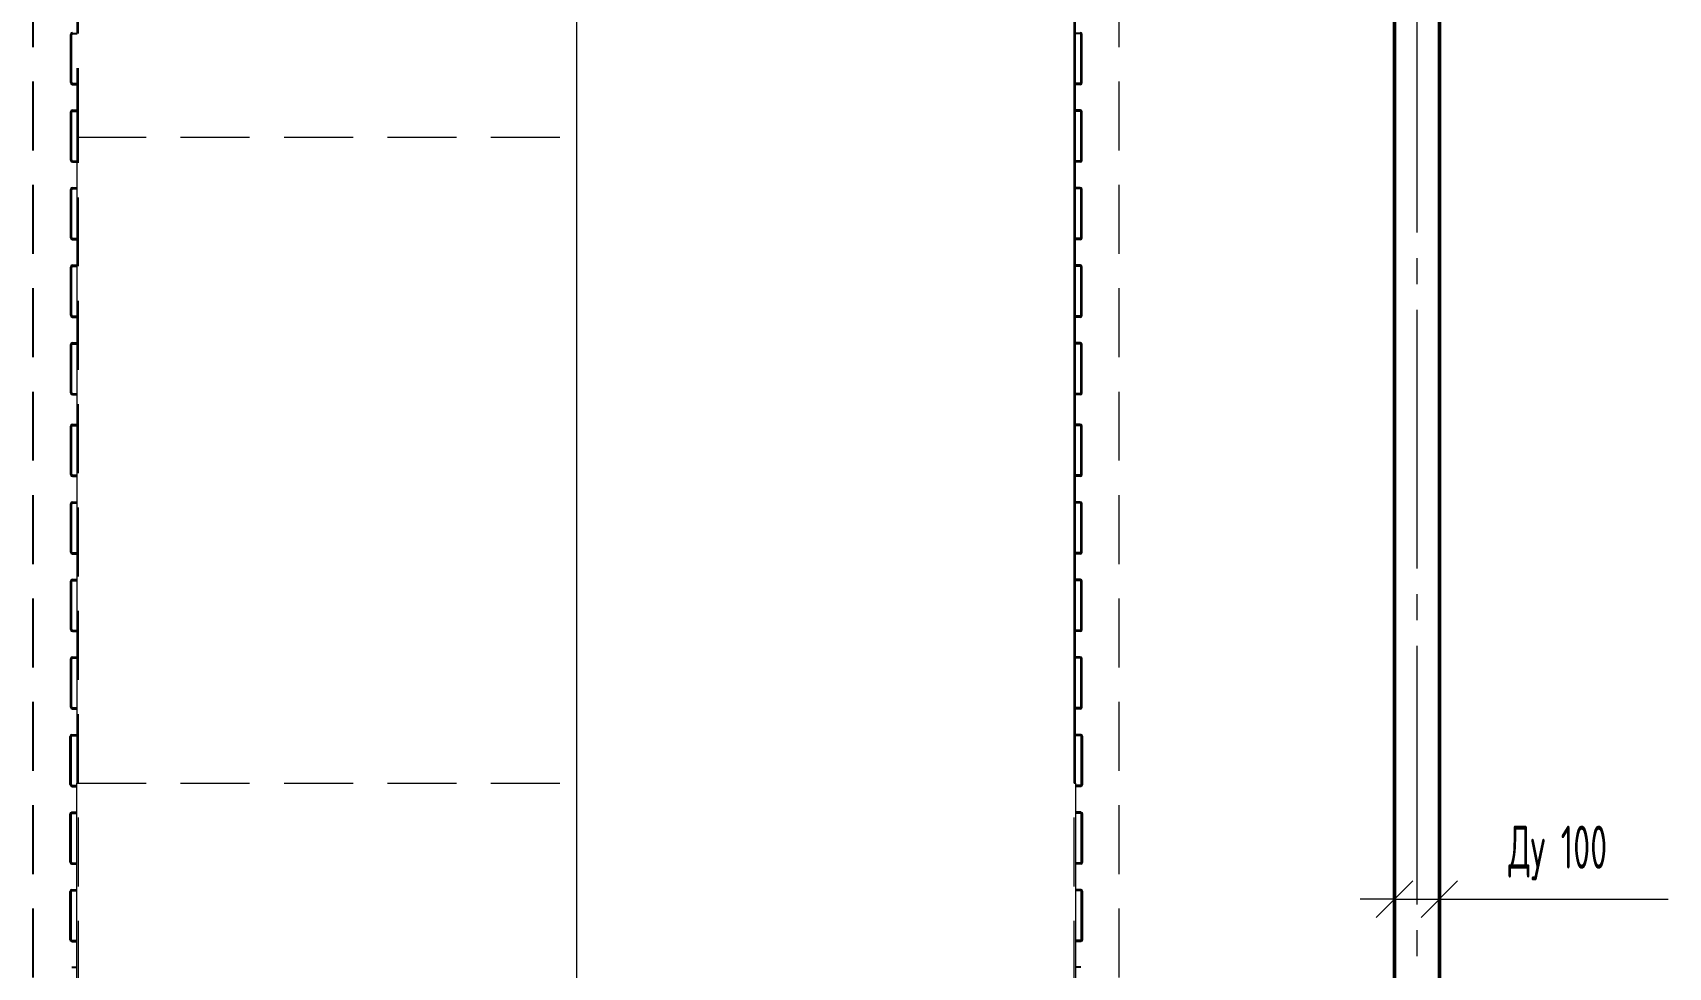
# Model space of a CAD drawing. Header units: millimetres. Extents: x -2281 to 5887, y 0 to 4166.
# Drawn here: x 2796 to 2890.8, y 234.7 to 289 of the extents above; entities that cross this region are included whole.
import ezdxf

# ---------------------------------------------------------------- set-up
doc = ezdxf.new("R2010")
doc.units = ezdxf.units.MM
for name, pattern in [('K5LT32777', [0]), ('K5LT32786', [0]), ('K5LT_AXLED', [19.5, 15, -1.5, 1.5, -1.5]), ('K5LT_DASHED', [6, 4, -2]), ('K5LT_REINFORCED', [0]), ('K5LT_THIN', [0])]:
    doc.linetypes.add(name, pattern=pattern)
doc.layers.add('Системный слой', color=7, linetype='Continuous')
doc.styles.add('KDIMTEXTSTYLE', font='GOST_AU.SHX', dxfattribs={"width": 0.96, "oblique": 15, "height": 5})
doc.styles.add('KTEXTSTYLE', font='GOST_AU.SHX', dxfattribs={"width": 0.96, "height": 5})
doc.dimstyles.new('KDIMSTYLE (0.03)', dxfattribs={"dimtxt": 5, "dimasz": 1, "dimexe": 2, "dimexo": 0, "dimgap": 1, "dimtad": 1, "dimlfac": 40, "dimtxsty": 'KDIMTEXTSTYLE', "dimsah": 1, "dimcen": 0, "dimdle": 1, "dimadec": 0, "dimazin": 0, "dimtfac": 0.667, "dimtmove": 0, "dimatfit": 3, "dimfxl": 1, "dimtvp": 1, "dimtolj": 1, "dimtzin": 0, "dimarcsym": 0})

# ---------------------------------------------------------------- blocks, each defined once
blk = doc.blocks.new('D4')
at = {"layer": 'Системный слой', "color": 7, "linetype": 'K5LT_THIN', "lineweight": 13, "transparency": 16777216}
for p, q in [((2874.95, 238.617), (2874.95, 240.675)), ((2877.55, 238.671), (2877.55, 240.675)), ((2876.011, 239.736), (2873.89, 237.615)), ((2876.49, 237.615), (2878.611, 239.736)), ((2874.95, 238.675), (2872.95, 238.675)), ((2874.95, 238.675), (2877.55, 238.675)), ((2877.55, 238.675), (2879.55, 238.675)), ((2877.55, 238.675), (2879.552, 238.675)), ((2879.552, 238.675), (2890.828, 238.675))]:
    blk.add_line(p, q, dxfattribs=at)
at = {"transparency": 16777216}
blk.add_wipeout([(2881.552, 239.925), (2881.552, 243.493), (2888.537, 243.493), (2888.537, 239.925)], dxfattribs=at).dxf.layer = 'Системный слой'
at = {"layer": 'Системный слой', "color": 7, "transparency": 16777216, "insert": (2881.552, 242.943), "char_height": 2.5, "attachment_point": 1, "style": 'KTEXTSTYLE'}
blk.add_mtext('\\H3.5;\\W0.965;\\Q15;\\Q0;\\W0.715;\\H2.50;Ду 100', dxfattribs=at)
blk = doc.blocks.new('KDIMARROW_03')
at = {"layer": 'Системный слой', "color": 0, "linetype": 'K5LT_THIN', "lineweight": 13}
for p, q in [((-1.061, -1.061), (1.061, 1.061)), ((0, 0), (-1, 0)), ((0, 0), (2, 0))]:
    blk.add_line(p, q, dxfattribs=at)

msp = doc.modelspace()

# ---------------------------------------------------------------- linework, layer by layer
at = {"layer": 'Системный слой', "color": 7, "linetype": 'K5LT_THIN', "lineweight": 13}
msp.add_line((2827.49817, 334.75406), (2827.49817, 196.61965), dxfattribs=at)
at = {"layer": 'Системный слой', "color": 7, "linetype": 'K5LT_DASHED', "lineweight": 13}
for p, q in [((2795.96959, 216.12522), (2795.96959, 332.84846)), ((2796.01959, 216.12522), (2796.01959, 332.84846)), ((2858.97673, 216.12522), (2858.97673, 332.84846)), ((2798.54816, 282.90254), (2798.54816, 320.40254)), ((2798.62316, 282.90254), (2798.62316, 320.40254)), ((2798.62316, 245.40254), (2798.62316, 284.15254)), ((2798.54816, 282.90254), (2827.49816, 282.90254)), ((2798.54816, 245.40254), (2827.49816, 245.40254)), ((2798.62316, 209.41504), (2798.62316, 245.40254)), ((2856.37316, 209.41504), (2856.37316, 245.40254))]:
    msp.add_line(p, q, dxfattribs=at)
at = {"layer": 'Системный слой', "color": 134, "linetype": 'K5LT_REINFORCED', "lineweight": 50, "true_color": 0x009696}
for p, q in [((2874.95718, 331.31378), (2874.94834, 210.13812)), ((2877.55718, 331.31638), (2877.54834, 210.13812))]:
    msp.add_line(p, q, dxfattribs=at)
at = {"layer": 'Системный слой', "color": 30, "linetype": 'K5LT_AXLED', "lineweight": 13, "true_color": 0xff8000}
msp.add_line((2876.25718, 331.36894), (2876.24834, 204.61358), dxfattribs=at)
at = {"layer": 'Системный слой', "color": 7, "linetype": 'K5LT32786', "lineweight": 18}
for p, q in [((2856.37316, 282.90254), (2856.37316, 320.40254)), ((2856.44816, 282.90254), (2856.44816, 320.40254)), ((2798.54816, 245.40254), (2798.54816, 284.15254)), ((2856.37316, 245.40254), (2856.37316, 284.15254)), ((2856.44816, 245.40254), (2856.44816, 284.15254)), ((2798.51959, 214.51504), (2798.51959, 245.40254)), ((2798.62316, 245.40254), (2798.51959, 245.40254)), ((2856.37316, 245.40254), (2856.47673, 245.40254)), ((2856.47673, 214.51504), (2856.47673, 245.40254))]:
    msp.add_line(p, q, dxfattribs=at)
at = {"layer": 'Системный слой', "color": 7, "linetype": 'K5LT32777', "lineweight": 25}
for p, q in [((2798.17316, 287.37046), (2798.17316, 288.85858)), ((2798.22316, 286.05858), (2798.22316, 288.85858)), ((2798.27316, 288.90858), (2798.54816, 288.90858)), ((2856.72316, 288.90858), (2856.44816, 288.90858)), ((2856.77316, 286.05858), (2856.77316, 288.85858)), ((2856.82316, 287.37046), (2856.82316, 288.85858)), ((2798.17316, 286.05858), (2798.17316, 287.37046)), ((2856.82316, 286.05858), (2856.82316, 287.37046)), ((2798.27316, 286.00858), (2798.54816, 286.00858)), ((2798.27316, 285.95858), (2798.54816, 285.95858)), ((2856.72316, 286.00858), (2856.44816, 286.00858)), ((2856.72316, 285.95858), (2856.44816, 285.95858)), ((2798.17316, 282.87046), (2798.17316, 284.35858)), ((2798.22316, 281.55858), (2798.22316, 284.35858)), ((2798.27316, 284.45858), (2798.54816, 284.45858)), ((2798.27316, 284.40858), (2798.54816, 284.40858)), ((2856.72316, 284.45858), (2856.44816, 284.45858)), ((2856.72316, 284.40858), (2856.44816, 284.40858)), ((2856.77316, 281.55858), (2856.77316, 284.35858)), ((2856.82316, 282.87046), (2856.82316, 284.35858)), ((2798.17316, 281.55858), (2798.17316, 282.87046)), ((2856.82316, 281.55858), (2856.82316, 282.87046)), ((2798.27316, 281.50858), (2798.54816, 281.50858)), ((2798.27316, 281.45858), (2798.54816, 281.45858)), ((2856.72316, 281.50858), (2856.44816, 281.50858)), ((2856.72316, 281.45858), (2856.44816, 281.45858)), ((2798.17316, 278.37046), (2798.17316, 279.85858)), ((2798.22316, 277.05858), (2798.22316, 279.85858)), ((2798.27316, 279.95858), (2798.54816, 279.95858)), ((2798.27316, 279.90858), (2798.54816, 279.90858)), ((2856.72316, 279.95858), (2856.44816, 279.95858)), ((2856.72316, 279.90858), (2856.44816, 279.90858)), ((2856.77316, 277.05858), (2856.77316, 279.85858)), ((2856.82316, 278.37046), (2856.82316, 279.85858)), ((2798.17316, 277.05858), (2798.17316, 278.37046)), ((2856.82316, 277.05858), (2856.82316, 278.37046)), ((2798.27316, 277.00858), (2798.54816, 277.00858)), ((2856.72316, 277.00858), (2856.44816, 277.00858)), ((2798.27316, 276.95858), (2798.54816, 276.95858)), ((2856.72316, 276.95858), (2856.44816, 276.95858)), ((2798.17316, 273.87046), (2798.17316, 275.35858)), ((2798.22316, 272.55858), (2798.22316, 275.35858)), ((2798.27316, 275.45858), (2798.54816, 275.45858)), ((2798.27316, 275.40858), (2798.54816, 275.40858)), ((2856.72316, 275.45858), (2856.44816, 275.45858)), ((2856.72316, 275.40858), (2856.44816, 275.40858)), ((2856.77316, 272.55858), (2856.77316, 275.35858)), ((2856.82316, 273.87046), (2856.82316, 275.35858)), ((2798.17316, 272.55858), (2798.17316, 273.87046)), ((2856.82316, 272.55858), (2856.82316, 273.87046)), ((2798.27316, 272.50858), (2798.54816, 272.50858)), ((2798.27316, 272.45858), (2798.54816, 272.45858)), ((2856.72316, 272.50858), (2856.44816, 272.50858)), ((2856.72316, 272.45858), (2856.44816, 272.45858)), ((2798.17316, 269.37046), (2798.17316, 270.85858)), ((2798.22316, 268.05858), (2798.22316, 270.85858)), ((2798.27316, 270.95858), (2798.54816, 270.95858)), ((2798.27316, 270.90858), (2798.54816, 270.90858)), ((2856.72316, 270.95858), (2856.44816, 270.95858)), ((2856.72316, 270.90858), (2856.44816, 270.90858)), ((2856.77316, 268.05858), (2856.77316, 270.85858)), ((2856.82316, 269.37046), (2856.82316, 270.85858)), ((2798.17316, 268.05858), (2798.17316, 269.37046)), ((2856.82316, 268.05858), (2856.82316, 269.37046)), ((2798.27316, 268.00858), (2798.54816, 268.00858)), ((2798.27316, 267.95858), (2798.54816, 267.95858)), ((2856.72316, 268.00858), (2856.44816, 268.00858)), ((2856.72316, 267.95858), (2856.44816, 267.95858)), ((2798.17316, 264.63385), (2798.17316, 266.12198)), ((2798.22316, 263.32198), (2798.22316, 266.12198)), ((2798.27316, 266.22198), (2798.54816, 266.22198)), ((2798.27316, 266.17198), (2798.54816, 266.17198)), ((2856.72316, 266.22198), (2856.44816, 266.22198)), ((2856.72316, 266.17198), (2856.44816, 266.17198)), ((2856.77316, 263.32198), (2856.77316, 266.12198)), ((2856.82316, 264.63385), (2856.82316, 266.12198)), ((2798.17316, 263.32198), (2798.17316, 264.63385)), ((2856.82316, 263.32198), (2856.82316, 264.63385)), ((2798.27316, 263.27198), (2798.54816, 263.27198)), ((2798.27316, 263.27198), (2798.54816, 263.27198)), ((2798.27316, 263.22198), (2798.54816, 263.22198)), ((2798.27316, 263.22198), (2798.54816, 263.22198)), ((2856.72316, 263.27198), (2856.44816, 263.27198)), ((2856.72316, 263.27198), (2856.44816, 263.27198)), ((2856.72316, 263.22198), (2856.44816, 263.22198)), ((2856.72316, 263.22198), (2856.44816, 263.22198)), ((2798.17316, 260.13385), (2798.17316, 261.62198)), ((2798.22316, 258.82198), (2798.22316, 261.62198)), ((2798.27316, 261.72198), (2798.54816, 261.72198)), ((2798.27316, 261.67198), (2798.54816, 261.67198)), ((2856.72316, 261.72198), (2856.44816, 261.72198)), ((2856.72316, 261.67198), (2856.44816, 261.67198)), ((2856.77316, 258.82198), (2856.77316, 261.62198)), ((2856.82316, 260.13385), (2856.82316, 261.62198)), ((2798.17316, 258.82198), (2798.17316, 260.13385)), ((2856.82316, 258.82198), (2856.82316, 260.13385)), ((2798.27316, 258.77198), (2798.54816, 258.77198)), ((2798.27316, 258.72198), (2798.54816, 258.72198)), ((2856.72316, 258.77198), (2856.44816, 258.77198)), ((2856.72316, 258.72198), (2856.44816, 258.72198)), ((2798.17316, 255.63385), (2798.17316, 257.12198)), ((2798.22316, 254.32198), (2798.22316, 257.12198)), ((2798.27316, 257.22198), (2798.54816, 257.22198)), ((2798.27316, 257.17198), (2798.54816, 257.17198)), ((2856.72316, 257.22198), (2856.44816, 257.22198)), ((2856.72316, 257.17198), (2856.44816, 257.17198)), ((2856.77316, 254.32198), (2856.77316, 257.12198)), ((2856.82316, 255.63385), (2856.82316, 257.12198)), ((2798.17316, 254.32198), (2798.17316, 255.63385)), ((2856.82316, 254.32198), (2856.82316, 255.63385)), ((2798.27316, 254.27198), (2798.54816, 254.27198)), ((2798.27316, 254.22198), (2798.54816, 254.22198)), ((2856.72316, 254.27198), (2856.44816, 254.27198)), ((2856.72316, 254.22198), (2856.44816, 254.22198)), ((2798.17316, 251.13385), (2798.17316, 252.62198)), ((2798.22316, 249.82198), (2798.22316, 252.62198)), ((2798.27316, 252.72198), (2798.54816, 252.72198)), ((2798.27316, 252.67198), (2798.54816, 252.67198)), ((2856.72316, 252.72198), (2856.44816, 252.72198)), ((2856.72316, 252.67198), (2856.44816, 252.67198)), ((2856.77316, 249.82198), (2856.77316, 252.62198)), ((2856.82316, 251.13385), (2856.82316, 252.62198)), ((2798.17316, 249.82198), (2798.17316, 251.13385)), ((2856.82316, 249.82198), (2856.82316, 251.13385)), ((2798.27316, 249.77198), (2798.54816, 249.77198)), ((2798.27316, 249.72198), (2798.54816, 249.72198)), ((2856.72316, 249.77198), (2856.44816, 249.77198)), ((2856.72316, 249.72198), (2856.44816, 249.72198)), ((2798.14459, 246.63385), (2798.14459, 248.12198)), ((2798.19459, 245.32198), (2798.19459, 248.12198)), ((2798.24459, 248.22198), (2798.51959, 248.22198)), ((2798.24459, 248.17198), (2798.51959, 248.17198)), ((2856.75173, 248.22198), (2856.47673, 248.22198)), ((2856.75173, 248.17198), (2856.47673, 248.17198)), ((2856.80173, 245.32198), (2856.80173, 248.12198)), ((2856.85173, 246.63385), (2856.85173, 248.12198)), ((2798.14459, 245.32198), (2798.14459, 246.63385)), ((2856.85173, 245.32198), (2856.85173, 246.63385)), ((2798.24459, 245.27198), (2798.51959, 245.27198)), ((2798.24459, 245.22198), (2798.51959, 245.22198)), ((2856.75173, 245.27198), (2856.47673, 245.27198)), ((2856.75173, 245.22198), (2856.47673, 245.22198)), ((2798.14459, 242.13385), (2798.14459, 243.62198)), ((2798.19459, 240.82198), (2798.19459, 243.62198)), ((2798.24459, 243.72198), (2798.51959, 243.72198)), ((2798.24459, 243.67198), (2798.51959, 243.67198)), ((2856.75173, 243.72198), (2856.47673, 243.72198)), ((2856.75173, 243.67198), (2856.47673, 243.67198)), ((2856.80173, 240.82198), (2856.80173, 243.62198)), ((2856.85173, 242.13385), (2856.85173, 243.62198)), ((2798.14459, 240.82198), (2798.14459, 242.13385)), ((2856.85173, 240.82198), (2856.85173, 242.13385)), ((2798.24459, 240.77198), (2798.51959, 240.77198)), ((2798.24459, 240.72198), (2798.51959, 240.72198)), ((2856.75173, 240.77198), (2856.47673, 240.77198)), ((2856.75173, 240.72198), (2856.47673, 240.72198)), ((2798.14459, 237.63385), (2798.14459, 239.12198)), ((2798.19459, 236.32198), (2798.19459, 239.12198)), ((2798.24459, 239.22198), (2798.51959, 239.22198)), ((2798.24459, 239.17198), (2798.51959, 239.17198)), ((2856.75173, 239.22198), (2856.47673, 239.22198)), ((2856.75173, 239.17198), (2856.47673, 239.17198)), ((2856.80173, 236.32198), (2856.80173, 239.12198)), ((2856.85173, 237.63385), (2856.85173, 239.12198)), ((2798.14459, 236.32198), (2798.14459, 237.63385)), ((2856.85173, 236.32198), (2856.85173, 237.63385)), ((2798.24459, 236.27198), (2798.51959, 236.27198)), ((2798.24459, 236.22198), (2798.51959, 236.22198)), ((2856.75173, 236.27198), (2856.47673, 236.27198)), ((2856.75173, 236.22198), (2856.47673, 236.22198)), ((2798.24459, 234.72198), (2798.51959, 234.72198)), ((2856.75173, 234.72198), (2856.47673, 234.72198))]:
    msp.add_line(p, q, dxfattribs=at)
for centre, radius, start, end in [((2798.27316, 288.85858), 0.1, 90, 180), ((2798.27316, 288.85858), 0.05, 90, 180), ((2856.72316, 288.85858), 0.1, 0, 90), ((2856.72316, 288.85858), 0.05, 0, 90), ((2798.27316, 286.05858), 0.1, 180, 270), ((2798.27316, 286.05858), 0.05, 180, 270), ((2856.72316, 286.05858), 0.05, 270, 0), ((2856.72316, 286.05858), 0.1, 270, 0), ((2798.27316, 284.35858), 0.1, 90, 180), ((2798.27316, 284.35858), 0.05, 90, 180), ((2856.72316, 284.35858), 0.1, 0, 90), ((2856.72316, 284.35858), 0.05, 0, 90), ((2798.27316, 281.55858), 0.1, 180, 270), ((2798.27316, 281.55858), 0.05, 180, 270), ((2856.72316, 281.55858), 0.05, 270, 0), ((2856.72316, 281.55858), 0.1, 270, 0), ((2798.27316, 279.85858), 0.1, 90, 180), ((2798.27316, 279.85858), 0.05, 90, 180), ((2856.72316, 279.85858), 0.1, 0, 90), ((2856.72316, 279.85858), 0.05, 0, 90), ((2798.27316, 277.05858), 0.1, 180, 270), ((2798.27316, 277.05858), 0.05, 180, 270), ((2856.72316, 277.05858), 0.05, 270, 0), ((2856.72316, 277.05858), 0.1, 270, 0), ((2798.27316, 275.35858), 0.1, 90, 180), ((2798.27316, 275.35858), 0.05, 90, 180), ((2856.72316, 275.35858), 0.1, 0, 90), ((2856.72316, 275.35858), 0.05, 0, 90), ((2798.27316, 272.55858), 0.1, 180, 270), ((2798.27316, 272.55858), 0.05, 180, 270), ((2856.72316, 272.55858), 0.05, 270, 0), ((2856.72316, 272.55858), 0.1, 270, 0), ((2798.27316, 270.85858), 0.1, 90, 180), ((2798.27316, 270.85858), 0.05, 90, 180), ((2856.72316, 270.85858), 0.1, 0, 90), ((2856.72316, 270.85858), 0.05, 0, 90), ((2798.27316, 268.05858), 0.1, 180, 270), ((2798.27316, 268.05858), 0.05, 180, 270), ((2856.72316, 268.05858), 0.05, 270, 0), ((2856.72316, 268.05858), 0.1, 270, 0), ((2798.27316, 266.12198), 0.1, 90, 180), ((2798.27316, 266.12198), 0.05, 90, 180), ((2856.72316, 266.12198), 0.1, 0, 90), ((2856.72316, 266.12198), 0.05, 0, 90), ((2798.27316, 263.32198), 0.1, 180, 270), ((2798.27316, 263.32198), 0.1, 180, 270), ((2798.27316, 263.32198), 0.05, 180, 270), ((2798.27316, 263.32198), 0.05, 180, 270), ((2856.72316, 263.32198), 0.05, 270, 0), ((2856.72316, 263.32198), 0.1, 270, 0), ((2856.72316, 263.32198), 0.05, 270, 0), ((2856.72316, 263.32198), 0.1, 270, 0), ((2798.27316, 261.62198), 0.1, 90, 180), ((2798.27316, 261.62198), 0.05, 90, 180), ((2856.72316, 261.62198), 0.1, 0, 90), ((2856.72316, 261.62198), 0.05, 0, 90), ((2798.27316, 258.82198), 0.1, 180, 270), ((2798.27316, 258.82198), 0.05, 180, 270), ((2856.72316, 258.82198), 0.05, 270, 0), ((2856.72316, 258.82198), 0.1, 270, 0), ((2798.27316, 257.12198), 0.1, 90, 180), ((2798.27316, 257.12198), 0.05, 90, 180), ((2856.72316, 257.12198), 0.1, 0, 90), ((2856.72316, 257.12198), 0.05, 0, 90), ((2798.27316, 254.32198), 0.1, 180, 270), ((2798.27316, 254.32198), 0.05, 180, 270), ((2856.72316, 254.32198), 0.05, 270, 0), ((2856.72316, 254.32198), 0.1, 270, 0), ((2798.27316, 252.62198), 0.1, 90, 180), ((2798.27316, 252.62198), 0.05, 90, 180), ((2856.72316, 252.62198), 0.1, 0, 90), ((2856.72316, 252.62198), 0.05, 0, 90), ((2798.27316, 249.82198), 0.1, 180, 270), ((2798.27316, 249.82198), 0.05, 180, 270), ((2856.72316, 249.82198), 0.05, 270, 0), ((2856.72316, 249.82198), 0.1, 270, 0), ((2798.24459, 248.12198), 0.1, 90, 180), ((2798.24459, 248.12198), 0.05, 90, 180), ((2856.75173, 248.12198), 0.1, 0, 90), ((2856.75173, 248.12198), 0.05, 0, 90), ((2798.24459, 245.32198), 0.1, 180, 270), ((2798.24459, 245.32198), 0.05, 180, 270), ((2856.75173, 245.32198), 0.05, 270, 0), ((2856.75173, 245.32198), 0.1, 270, 0), ((2798.24459, 243.62198), 0.1, 90, 180), ((2798.24459, 243.62198), 0.05, 90, 180), ((2856.75173, 243.62198), 0.1, 0, 90), ((2856.75173, 243.62198), 0.05, 0, 90), ((2798.24459, 240.82198), 0.1, 180, 270), ((2798.24459, 240.82198), 0.05, 180, 270), ((2856.75173, 240.82198), 0.05, 270, 0), ((2856.75173, 240.82198), 0.1, 270, 0), ((2798.24459, 239.12198), 0.1, 90, 180), ((2798.24459, 239.12198), 0.05, 90, 180), ((2856.75173, 239.12198), 0.1, 0, 90), ((2856.75173, 239.12198), 0.05, 0, 90), ((2798.24459, 236.32198), 0.1, 180, 270), ((2798.24459, 236.32198), 0.05, 180, 270), ((2856.75173, 236.32198), 0.05, 270, 0), ((2856.75173, 236.32198), 0.1, 270, 0)]:
    msp.add_arc(centre, radius, start, end, dxfattribs=at)

# ---------------------------------------------------------------- next in the draw order: dimensions: what is measured, and where the dimension line sits
at = {"layer": 'Системный слой', "color": 7}
dim = msp.add_linear_dim(base=(2874.95042, 238.67525), p1=(2877.55042, 238.67067), p2=(2874.95042, 238.61682), text='\\H2.5;\\W0.715;\\Q0;\\Q0;\\W0.527;Ду \\Q0;\\H2.5;\\W0.715;\\Q0;\\H2.5;\\W0.715;\\Q0;\\Q0;\\W0.527;100\\Q0;', dimstyle='KDIMSTYLE (0.03)', override={"dimexo": 0, "dimblk1": 'KDIMARROW_03', "dimblk2": 'KDIMARROW_03', "dimse1": 0, "dimse2": 0, "dimclrt": 7, "dimtolj": 1}, dxfattribs=at)
dim.commit()
dim.dimension.update_dxf_attribs({"geometry": 'D4', "text_midpoint": (2885.19044, 238.67525), "dimtype": 160})

doc.saveas('drawing.dxf')
